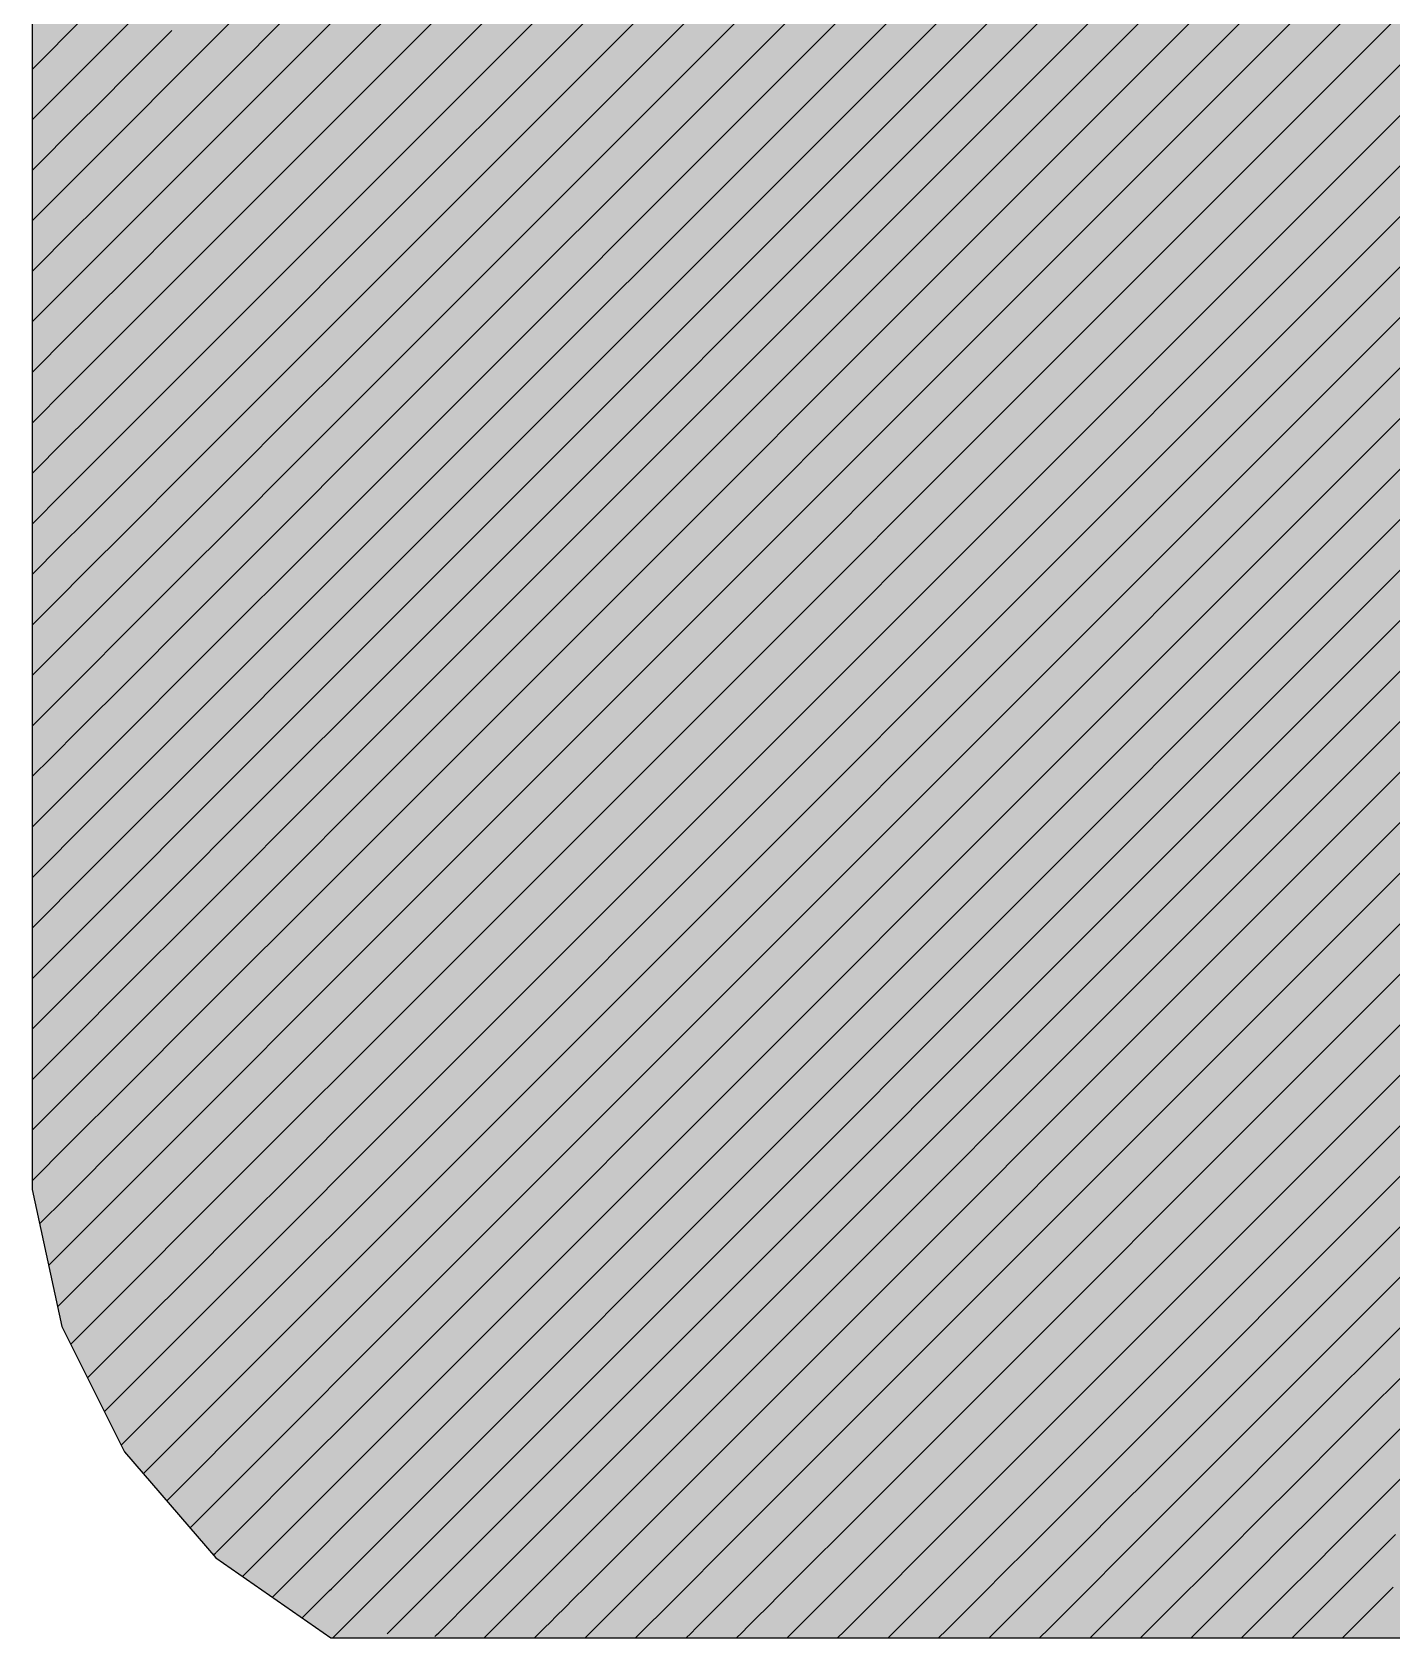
# Model space of a CAD drawing. Extents: x 0 to 7795, y 0 to 4205.
# Drawn here: x 7352.68 to 7362.2, y 741.04 to 752.27 of the extents above; entities that cross this region are included whole.
import ezdxf

# ---------------------------------------------------------------- set-up
doc = ezdxf.new("R2010")
doc.units = 0
doc.header["$MEASUREMENT"] = 0
doc.layers.add('MTH-CARIMBO-TXT1', color=1, linetype='CONTINUOUS')

msp = doc.modelspace()

# ---------------------------------------------------------------- linework, layer by layer
at = {"layer": 'MTH-CARIMBO-TXT1', "linetype": 'Continuous'}
for p, q in [((7354.89212, 752.108198), (7359.637151999999, 756.8532309999999)), ((7354.888114, 751.750639), (7359.796649, 756.659174)), ((7354.884106999999, 751.3930790000001), (7359.956145, 756.465117)), ((7354.880101000001, 751.035519), (7360.115640999999, 756.2710599999999)), ((7354.876095000001, 750.67796), (7360.275138, 756.077003)), ((7354.872089, 750.3204), (7360.434634, 755.8829450000001)), ((7354.868082999999, 749.962841), (7360.594129999999, 755.688888)), ((7354.864076000001, 749.605281), (7360.753626999999, 755.494831)), ((7354.860070000001, 749.247722), (7360.913123, 755.300774)), ((7354.856064, 748.890162), (7361.072619, 755.106717)), ((7354.852057999999, 748.532602), (7361.232115000001, 754.91266)), ((7354.848051999999, 748.175043), (7361.391612, 754.718603)), ((7354.844045000001, 747.817483), (7361.551108, 754.524546)), ((7354.840039, 747.459924), (7361.710604000001, 754.330489)), ((7354.836033, 747.102364), (7361.870101, 754.136432)), ((7354.832026999999, 746.744804), (7362.029597, 753.942375)), ((7354.828020999999, 746.387245), (7362.189093000001, 753.748317)), ((7354.824014, 746.029685), (7362.348590000001, 753.55426)), ((7354.820008, 745.6721259999999), (7362.508086, 753.3602030000001)), ((7354.816002, 745.314566), (7362.667581999999, 753.166146)), ((7354.811995999999, 744.957006), (7362.827078, 752.972089)), ((7354.80799, 744.5994469999999), (7362.986575, 752.778032)), ((7354.803983, 744.241887), (7363.146070999999, 752.583975)), ((7354.458515, 752.028147), (7354.896126000001, 752.465758)), ((7354.799977, 743.884328), (7363.305567, 752.389918)), ((7352.676755, 752.014154), (7353.036690999999, 752.37409)), ((7353.14995, 752.133795), (7353.369479000001, 752.353324)), ((7353.367845000001, 751.998137), (7353.655648000001, 752.285941)), ((7353.665569, 751.942308), (7354.083294, 752.360033)), ((7354.079339, 752.002524), (7354.448831000001, 752.372016)), ((7354.795971, 743.526768), (7363.465064, 752.195861)), ((7353.02046, 752.0043049999999), (7353.14995, 752.133795)), ((7354.4682, 751.6842790000001), (7354.89212, 752.108198)), ((7352.676755, 751.6606), (7353.02046, 752.0043049999999)), ((7353.139134999999, 751.769427), (7353.367845000001, 751.998137)), ((7353.366211, 751.64295), (7353.665569, 751.942308)), ((7353.675490000001, 751.598675), (7354.079339, 752.002524)), ((7354.075382999999, 751.6450150000001), (7354.458515, 752.028147)), ((7354.791965, 743.169208), (7363.624559999999, 752.001804)), ((7353.004229000001, 751.634521), (7353.139134999999, 751.769427)), ((7354.477884999999, 751.3404099999999), (7354.888114, 751.750639)), ((7354.787958, 742.811649), (7363.784056, 751.807746)), ((7352.676755, 751.307047), (7353.004229000001, 751.634521)), ((7353.128318999999, 751.405058), (7353.366211, 751.64295)), ((7353.364578, 751.287763), (7353.675490000001, 751.598675)), ((7353.685411, 751.255043), (7354.075382999999, 751.6450150000001)), ((7354.071427, 751.287506), (7354.4682, 751.6842790000001)), ((7354.783952, 742.454089), (7363.943552, 751.613689)), ((7352.987997, 751.2647360000001), (7353.128318999999, 751.405058)), ((7354.48757, 750.996542), (7354.884106999999, 751.3930790000001)), ((7354.779946, 742.09653), (7364.103048999999, 751.419632)), ((7352.676755, 750.9534940000001), (7352.987997, 751.2647360000001)), ((7353.117504000001, 751.0406889999999), (7353.364578, 751.287763)), ((7353.362944, 750.9325759999999), (7353.685411, 751.255043)), ((7353.695331, 750.9114099999999), (7354.071427, 751.287506)), ((7354.067472, 750.929997), (7354.477884999999, 751.3404099999999)), ((7354.77594, 741.73897), (7364.262545000001, 751.225575)), ((7352.971766, 750.894951), (7353.117504000001, 751.0406889999999)), ((7354.497254999999, 750.652673), (7354.880101000001, 751.035519)), ((7354.771934, 741.38141), (7364.422041, 751.031518)), ((7353.106688, 750.67632), (7353.362944, 750.9325759999999)), ((7353.705252, 750.567777), (7354.067472, 750.929997)), ((7354.063515999999, 750.572488), (7354.48757, 750.996542)), ((7352.676755, 750.5999400000001), (7352.971766, 750.894951)), ((7353.361311, 750.5773889999999), (7353.695331, 750.9114099999999)), ((7354.784345, 741.040268), (7364.581537999999, 750.8374610000001)), ((7352.955534000001, 750.525166), (7353.106688, 750.67632)), ((7354.05956, 750.214979), (7354.497254999999, 750.652673)), ((7354.50694, 750.308805), (7354.876095000001, 750.67796)), ((7355.226001999999, 741.128372), (7364.741034000001, 750.643404)), ((7352.676755, 750.246387), (7352.955534000001, 750.525166)), ((7353.095873, 750.311951), (7353.361311, 750.5773889999999)), ((7353.359676999999, 750.2222019999999), (7353.705252, 750.567777)), ((7353.715173000001, 750.224145), (7354.063515999999, 750.572488)), ((7355.667659000001, 741.216476), (7364.90053, 750.449347)), ((7352.939303, 750.1553809999999), (7353.095873, 750.311951)), ((7354.055605, 749.85747), (7354.50694, 750.308805)), ((7354.516625, 749.9649360000001), (7354.872089, 750.3204)), ((7356.109316, 741.304579), (7365.060027, 750.2552900000001)), ((7352.676755, 749.892834), (7352.939303, 750.1553809999999)), ((7353.085058, 749.947583), (7353.359676999999, 750.2222019999999)), ((7353.358044, 749.867016), (7353.715173000001, 750.224145)), ((7353.725093999999, 749.8805120000001), (7354.05956, 750.214979)), ((7356.550973, 741.392683), (7365.219523000001, 750.061233)), ((7352.923070999999, 749.7855969999999), (7353.085058, 749.947583)), ((7354.051648999999, 749.499961), (7354.516625, 749.9649360000001)), ((7354.526309999999, 749.6210679999999), (7354.868082999999, 749.962841)), ((7353.074242000001, 749.583214), (7353.358044, 749.867016)), ((7353.356409999999, 749.511829), (7353.725093999999, 749.8805120000001)), ((7353.735014, 749.536879), (7354.055605, 749.85747)), ((7356.99263, 741.480787), (7365.379019, 749.867176)), ((7352.676755, 749.53928), (7352.923070999999, 749.7855969999999)), ((7352.906840000001, 749.415812), (7353.074242000001, 749.583214)), ((7354.047693, 749.1424519999999), (7354.526309999999, 749.6210679999999)), ((7354.535995, 749.277199), (7354.864076000001, 749.605281)), ((7357.434287999999, 741.568891), (7365.538515, 749.6731179999999)), ((7353.063426999999, 749.218845), (7353.356409999999, 749.511829)), ((7353.354777, 749.156642), (7353.735014, 749.536879)), ((7353.744935, 749.1932469999999), (7354.051648999999, 749.499961)), ((7357.875945000001, 741.656994), (7365.698012000001, 749.479061)), ((7352.676755, 749.1857269999999), (7352.906840000001, 749.415812)), ((7354.043737999999, 748.784943), (7354.535995, 749.277199)), ((7354.545679000001, 748.933331), (7354.860070000001, 749.247722)), ((7358.317601999999, 741.7450980000001), (7365.857508, 749.285004)), ((7352.890609, 749.046027), (7353.063426999999, 749.218845)), ((7353.052611, 748.854476), (7353.354777, 749.156642)), ((7353.353143, 748.801455), (7353.744935, 749.1932469999999)), ((7353.754856, 748.849614), (7354.047693, 749.1424519999999)), ((7352.676755, 748.832173), (7352.890609, 749.046027)), ((7358.759259, 741.8332019999999), (7366.017004, 749.090947)), ((7354.039781999999, 748.427434), (7354.545679000001, 748.933331)), ((7359.200916, 741.921305), (7366.176501000001, 748.89689)), ((7352.874376999999, 748.676242), (7353.052611, 748.854476)), ((7353.041796, 748.4901070000001), (7353.353143, 748.801455)), ((7353.35151, 748.4462679999999), (7353.754856, 748.849614)), ((7353.764776999999, 748.5059809999999), (7354.043737999999, 748.784943)), ((7354.555364, 748.589462), (7354.856064, 748.890162)), ((7352.676755, 748.47862), (7352.874376999999, 748.676242)), ((7359.642573, 742.009409), (7366.335997, 748.702833)), ((7354.035827, 748.069924), (7354.555364, 748.589462)), ((7352.858146, 748.306457), (7353.041796, 748.4901070000001)), ((7353.03098, 748.125739), (7353.35151, 748.4462679999999)), ((7353.349876, 748.0910809999999), (7353.764776999999, 748.5059809999999)), ((7354.565049, 748.2455940000001), (7354.852057999999, 748.532602)), ((7360.084229999999, 742.0975129999999), (7366.495493, 748.508776)), ((7353.774697, 748.1623490000001), (7354.039781999999, 748.427434)), ((7352.676755, 748.125067), (7352.858146, 748.306457)), ((7354.031870999999, 747.7124150000001), (7354.565049, 748.2455940000001)), ((7360.525887000001, 742.185616), (7366.654990000001, 748.3147190000001)), ((7352.841914, 747.936673), (7353.03098, 748.125739)), ((7353.348243, 747.735894), (7353.774697, 748.1623490000001)), ((7354.574734000001, 747.901725), (7354.848051999999, 748.175043)), ((7360.967544, 742.27372), (7366.814486, 748.120662)), ((7353.020165000001, 747.76137), (7353.349876, 748.0910809999999)), ((7353.784618000001, 747.818716), (7354.035827, 748.069924)), ((7352.676755, 747.771513), (7352.841914, 747.936673)), ((7354.027915000001, 747.3549059999999), (7354.574734000001, 747.901725)), ((7361.409201, 742.3618240000001), (7366.973982, 747.926605)), ((7353.346609, 747.380707), (7353.784618000001, 747.818716)), ((7354.584419, 747.557857), (7354.844045000001, 747.817483)), ((7352.825683, 747.566888), (7353.020165000001, 747.76137)), ((7353.00935, 747.3970009999999), (7353.348243, 747.735894)), ((7353.794539, 747.475084), (7354.031870999999, 747.7124150000001)), ((7361.850858, 742.449928), (7367.133478, 747.7325480000001)), ((7352.676755, 747.41796), (7352.825683, 747.566888)), ((7354.02396, 746.997397), (7354.584419, 747.557857)), ((7353.344976, 747.02552), (7353.794539, 747.475084)), ((7354.594104000001, 747.213988), (7354.840039, 747.459924)), ((7352.809452, 747.197103), (7353.00935, 747.3970009999999)), ((7352.998534, 747.032632), (7353.346609, 747.380707)), ((7353.804459999999, 747.131451), (7354.027915000001, 747.3549059999999)), ((7354.020004000001, 746.639888), (7354.594104000001, 747.213988)), ((7352.676755, 747.064406), (7352.809452, 747.197103)), ((7353.343342, 746.670333), (7353.804459999999, 747.131451)), ((7354.603789, 746.87012), (7354.836033, 747.102364)), ((7352.79322, 746.827318), (7352.998534, 747.032632)), ((7352.987719, 746.668263), (7353.344976, 747.02552)), ((7353.81438, 746.787818), (7354.02396, 746.997397)), ((7354.016048, 746.282379), (7354.603789, 746.87012)), ((7352.676755, 746.710853), (7352.79322, 746.827318)), ((7353.341709, 746.315146), (7353.81438, 746.787818)), ((7352.776989, 746.457533), (7352.987719, 746.668263)), ((7352.976903, 746.303895), (7353.343342, 746.670333)), ((7354.613474, 746.526251), (7354.832026999999, 746.744804)), ((7353.824301000001, 746.4441860000001), (7354.020004000001, 746.639888)), ((7352.676755, 746.3573), (7352.776989, 746.457533)), ((7353.340075, 745.9599599999999), (7353.824301000001, 746.4441860000001)), ((7354.012093, 745.92487), (7354.613474, 746.526251)), ((7352.966087999999, 745.939526), (7353.341709, 746.315146)), ((7354.623159000001, 746.182383), (7354.828020999999, 746.387245)), ((7352.760756999999, 746.087749), (7352.976903, 746.303895)), ((7353.834221999999, 746.100553), (7354.016048, 746.282379)), ((7352.676755, 746.003746), (7352.760756999999, 746.087749)), ((7353.338442, 745.604773), (7353.834221999999, 746.100553)), ((7354.008137000001, 745.567361), (7354.623159000001, 746.182383)), ((7354.632843, 745.8385139999999), (7354.824014, 746.029685)), ((7352.744526, 745.7179639999999), (7352.966087999999, 745.939526)), ((7352.955273, 745.575157), (7353.340075, 745.9599599999999)), ((7353.844143000001, 745.75692), (7354.012093, 745.92487)), ((7353.336808, 745.249586), (7353.844143000001, 745.75692)), ((7354.004181, 745.209852), (7354.632843, 745.8385139999999)), ((7352.676755, 745.650193), (7352.744526, 745.7179639999999)), ((7354.642528, 745.494646), (7354.820008, 745.6721259999999)), ((7352.728295, 745.348179), (7352.955273, 745.575157)), ((7352.944457, 745.210788), (7353.338442, 745.604773)), ((7353.854063, 745.413288), (7354.008137000001, 745.567361)), ((7353.335175, 744.894399), (7353.854063, 745.413288)), ((7354.000226, 744.852343), (7354.642528, 745.494646)), ((7352.676755, 745.2966389999999), (7352.728295, 745.348179)), ((7354.652212999999, 745.150777), (7354.816002, 745.314566)), ((7352.712063, 744.9783940000001), (7352.944457, 745.210788)), ((7352.933642, 744.8464190000001), (7353.336808, 745.249586)), ((7353.863984000001, 745.069655), (7354.004181, 745.209852)), ((7353.996270000001, 744.494834), (7354.652212999999, 745.150777)), ((7352.676755, 744.943086), (7352.712063, 744.9783940000001)), ((7353.333541, 744.539212), (7353.863984000001, 745.069655)), ((7352.695831999999, 744.608609), (7352.933642, 744.8464190000001)), ((7352.922826000001, 744.482051), (7353.335175, 744.894399)), ((7353.873904999999, 744.726022), (7354.000226, 744.852343)), ((7354.661898, 744.806909), (7354.811995999999, 744.957006)), ((7353.992314, 744.137325), (7354.661898, 744.806909)), ((7353.331908, 744.184025), (7353.873904999999, 744.726022)), ((7352.676755, 744.589533), (7352.695831999999, 744.608609)), ((7352.912011, 744.1176820000001), (7353.333541, 744.539212)), ((7354.671582999999, 744.4630400000001), (7354.80799, 744.5994469999999)), ((7352.6796, 744.238825), (7352.922826000001, 744.482051)), ((7353.883826, 744.38239), (7353.996270000001, 744.494834)), ((7353.988359, 743.779816), (7354.671582999999, 744.4630400000001)), ((7353.330274, 743.828838), (7353.883826, 744.38239)), ((7352.901195, 743.7533129999999), (7353.331908, 744.184025)), ((7354.681268, 744.1191719999999), (7354.803983, 744.241887)), ((7352.728884, 743.9345549999999), (7352.912011, 744.1176820000001)), ((7353.893746, 744.038757), (7353.992314, 744.137325)), ((7353.984403, 743.422307), (7354.681268, 744.1191719999999)), ((7353.328640000001, 743.473651), (7353.893746, 744.038757)), ((7354.690953, 743.775303), (7354.799977, 743.884328)), ((7352.792093000001, 743.6442099999999), (7352.901195, 743.7533129999999)), ((7352.89038, 743.388944), (7353.330274, 743.828838)), ((7353.903667, 743.6951240000001), (7353.988359, 743.779816)), ((7353.980447, 743.064798), (7354.690953, 743.775303)), ((7353.327006999999, 743.118464), (7353.903667, 743.6951240000001)), ((7354.700637999999, 743.431435), (7354.795971, 743.526768)), ((7352.855302, 743.353866), (7352.89038, 743.388944)), ((7352.94724, 743.092251), (7353.328640000001, 743.473651)), ((7353.913587999999, 743.351492), (7353.984403, 743.422307)), ((7353.976492, 742.707289), (7354.700637999999, 743.431435)), ((7353.325373000001, 742.7632769999999), (7353.913587999999, 743.351492)), ((7354.710323, 743.087566), (7354.791965, 743.169208)), ((7353.065053, 742.8565110000001), (7353.327006999999, 743.118464)), ((7353.923509, 743.0078589999999), (7353.980447, 743.064798)), ((7353.972536, 742.34978), (7354.710323, 743.087566)), ((7353.323740000001, 742.40809), (7353.923509, 743.0078589999999)), ((7353.182867, 742.62077), (7353.325373000001, 742.7632769999999)), ((7353.96858, 741.992271), (7354.720006999999, 742.743698)), ((7354.720006999999, 742.743698), (7354.787958, 742.811649)), ((7353.455663, 742.18646), (7353.933429000001, 742.664227)), ((7353.933429000001, 742.664227), (7353.976492, 742.707289)), ((7361.952434000001, 742.19795), (7362.292516, 742.5380309999999)), ((7353.300679999999, 742.38503), (7353.323740000001, 742.40809)), ((7353.964625, 741.634762), (7354.729692, 742.399829)), ((7354.729692, 742.399829), (7354.783952, 742.454089)), ((7361.530737999999, 742.129808), (7361.850858, 742.449928)), ((7353.619539, 741.996783), (7353.94335, 742.320594)), ((7353.94335, 742.320594), (7353.972536, 742.34978)), ((7360.687347, 741.9935230000001), (7360.967544, 742.27372)), ((7361.109043, 742.0616650000001), (7361.409201, 742.3618240000001)), ((7362.076484, 741.968447), (7362.37413, 742.266092)), ((7360.265651999999, 741.925381), (7360.525887000001, 742.185616)), ((7361.671291, 741.9168070000001), (7361.952434000001, 742.19795)), ((7354.150967, 741.467551), (7354.739377, 742.055961)), ((7354.739377, 742.055961), (7354.779946, 742.09653)), ((7359.843956000001, 741.8572389999999), (7360.084229999999, 742.0975129999999)), ((7360.860904000001, 741.8135269999999), (7361.109043, 742.0616650000001)), ((7361.266098, 741.865167), (7361.530737999999, 742.129808)), ((7353.783415000001, 741.807106), (7353.953270999999, 741.9769610000001)), ((7353.953270999999, 741.9769610000001), (7353.96858, 741.992271)), ((7359.422261, 741.789097), (7359.642573, 742.009409)), ((7360.050517000001, 741.710246), (7360.265651999999, 741.925381)), ((7360.455711, 741.761886), (7360.687347, 741.9935230000001)), ((7361.830921, 741.722883), (7362.076484, 741.968447)), ((7358.57887, 741.652812), (7358.759259, 741.8332019999999)), ((7359.000565, 741.720955), (7359.200916, 741.921305)), ((7359.645323999999, 741.658606), (7359.843956000001, 741.8572389999999)), ((7360.656184, 741.6088070000001), (7360.860904000001, 741.8135269999999)), ((7361.047763, 741.646832), (7361.266098, 741.865167)), ((7361.439342000001, 741.684858), (7361.671291, 741.9168070000001)), ((7354.359227, 741.322257), (7354.749062000001, 741.712092)), ((7354.749062000001, 741.712092), (7354.77594, 741.73897)), ((7358.157173999999, 741.5846700000001), (7358.317601999999, 741.7450980000001)), ((7358.834937000001, 741.5553259999999), (7359.000565, 741.720955)), ((7359.24013, 741.606966), (7359.422261, 741.789097)), ((7359.873026, 741.532755), (7360.050517000001, 741.710246)), ((7360.264604999999, 741.570781), (7360.455711, 741.761886)), ((7361.629189, 741.521151), (7361.830921, 741.722883)), ((7362.009583, 741.547992), (7362.2225, 741.760909)), ((7353.947290999999, 741.617428), (7353.963192, 741.633329)), ((7357.735479000001, 741.516528), (7357.875945000001, 741.656994)), ((7358.429743000001, 741.503686), (7358.57887, 741.652812)), ((7359.089868000001, 741.4567040000001), (7359.24013, 741.606966)), ((7359.481447, 741.49473), (7359.645323999999, 741.658606)), ((7360.488004999999, 741.4406280000001), (7360.656184, 741.6088070000001)), ((7360.8684, 741.467469), (7361.047763, 741.646832)), ((7361.248794, 741.4943099999999), (7361.439342000001, 741.684858)), ((7356.892087, 741.3802440000001), (7356.99263, 741.480787)), ((7357.313783, 741.448386), (7357.434287999999, 741.568891)), ((7357.619356, 741.400406), (7357.735479000001, 741.516528)), ((7358.02455, 741.452046), (7358.157173999999, 741.5846700000001)), ((7358.306711, 741.380653), (7358.429743000001, 741.503686)), ((7358.698289, 741.418679), (7358.834937000001, 741.5553259999999)), ((7359.346822, 741.360105), (7359.481447, 741.49473)), ((7359.727217000001, 741.386946), (7359.873026, 741.532755)), ((7360.107611, 741.413787), (7360.264604999999, 741.570781)), ((7361.093373000001, 741.338888), (7361.248794, 741.4943099999999)), ((7361.464645, 741.356607), (7361.629189, 741.521151)), ((7361.835916, 741.374325), (7362.009583, 741.547992)), ((7354.567487, 741.176964), (7354.758747, 741.368224)), ((7354.758747, 741.368224), (7354.771934, 741.38141)), ((7356.470392, 741.312102), (7356.550973, 741.392683)), ((7356.808969, 741.2971259999999), (7356.892087, 741.3802440000001)), ((7357.214163, 741.3487660000001), (7357.313783, 741.448386)), ((7357.523553, 741.3046019999999), (7357.619356, 741.400406)), ((7357.915131999999, 741.342628), (7358.02455, 741.452046)), ((7358.205639, 741.279581), (7358.306711, 741.380653)), ((7358.586033, 741.306422), (7358.698289, 741.418679)), ((7358.966428, 741.333264), (7359.089868000001, 741.4567040000001)), ((7359.608286, 741.268015), (7359.727217000001, 741.386946)), ((7359.979557, 741.285733), (7360.107611, 741.413787)), ((7360.350829000001, 741.303452), (7360.488004999999, 741.4406280000001)), ((7360.722101, 741.32117), (7360.8684, 741.467469)), ((7361.695815000001, 741.234223), (7361.835916, 741.374325)), ((7362.059727, 741.244582), (7362.207187999999, 741.392044)), ((7356.048695999999, 741.243959), (7356.109316, 741.304579)), ((7356.403776, 741.2454849999999), (7356.470392, 741.312102)), ((7356.740395000001, 741.2285509999999), (7356.808969, 741.2971259999999)), ((7357.064455, 741.199058), (7357.131974, 741.266577)), ((7357.131974, 741.266577), (7357.214163, 741.3487660000001)), ((7357.44485, 741.225899), (7357.523553, 741.3046019999999)), ((7357.751926999999, 741.179423), (7357.825244, 741.25274)), ((7357.825244, 741.25274), (7357.915131999999, 741.342628)), ((7358.123198, 741.197141), (7358.205639, 741.279581)), ((7358.494470000001, 741.2148599999999), (7358.586033, 741.306422)), ((7358.865742, 741.232578), (7358.966428, 741.333264)), ((7359.148429000001, 741.1617110000001), (7359.237014, 741.250296)), ((7359.237014, 741.250296), (7359.346822, 741.360105)), ((7359.512341, 741.17207), (7359.608286, 741.268015)), ((7359.876253, 741.182429), (7359.979557, 741.285733)), ((7360.240165, 741.192788), (7360.350829000001, 741.303452)), ((7360.604078, 741.203147), (7360.722101, 741.32117)), ((7360.967990000001, 741.2135059999999), (7361.093373000001, 741.338888)), ((7361.331902, 741.223865), (7361.464645, 741.356607)), ((7355.565658, 741.114475), (7355.593389, 741.142205)), ((7355.593389, 741.142205), (7355.627001000001, 741.1758169999999)), ((7355.627001000001, 741.1758169999999), (7355.667659000001, 741.216476)), ((7355.923272, 741.118535), (7355.957237000001, 741.1525)), ((7355.957237000001, 741.1525), (7355.998581999999, 741.193845)), ((7355.998581999999, 741.193845), (7356.048695999999, 741.243959)), ((7356.266839, 741.108549), (7356.303666, 741.1453759999999)), ((7356.303666, 741.1453759999999), (7356.348816, 741.190526)), ((7356.348816, 741.190526), (7356.403776, 741.2454849999999)), ((7356.638111, 741.126268), (7356.684061, 741.172217)), ((7356.684061, 741.172217), (7356.740395000001, 741.2285509999999)), ((7356.964954999999, 741.099558), (7357.009383, 741.143986)), ((7357.009383, 741.143986), (7357.064455, 741.199058)), ((7357.328867, 741.109917), (7357.380655, 741.161704)), ((7357.380655, 741.161704), (7357.44485, 741.225899)), ((7357.692779000001, 741.120276), (7357.751926999999, 741.179423)), ((7358.056692, 741.130634), (7358.123198, 741.197141)), ((7358.361992, 741.0823809999999), (7358.420604000001, 741.140993)), ((7358.420604000001, 741.140993), (7358.494470000001, 741.2148599999999)), ((7358.720064, 741.0869), (7358.784516, 741.151352)), ((7358.784516, 741.151352), (7358.865742, 741.232578)), ((7359.078137, 741.09142), (7359.148429000001, 741.1617110000001)), ((7359.43621, 741.0959389999999), (7359.512341, 741.17207)), ((7359.794281999999, 741.100458), (7359.876253, 741.182429)), ((7360.152354999999, 741.104977), (7360.240165, 741.192788)), ((7360.510426999999, 741.109496), (7360.604078, 741.203147)), ((7360.8685, 741.114016), (7360.967990000001, 741.2135059999999)), ((7361.226572, 741.118535), (7361.331902, 741.223865)), ((7361.584645, 741.123054), (7361.695815000001, 741.234223)), ((7361.942718000001, 741.1275730000001), (7362.059727, 741.244582)), ((7355.162483, 741.064853), (7355.174079, 741.076449)), ((7355.174079, 741.076449), (7355.188195000001, 741.0905650000001)), ((7355.188195000001, 741.0905650000001), (7355.205304999999, 741.107675)), ((7355.205304999999, 741.107675), (7355.226001999999, 741.128372)), ((7355.497411, 741.046228), (7355.509306, 741.058122)), ((7355.509306, 741.058122), (7355.524296, 741.073112)), ((7355.524296, 741.073112), (7355.542877, 741.0916940000001)), ((7355.542877, 741.0916940000001), (7355.565658, 741.114475)), ((7355.841759999999, 741.0370230000001), (7355.855484000001, 741.050747)), ((7355.855484000001, 741.050747), (7355.873218000001, 741.0684809999999)), ((7355.873218000001, 741.0684809999999), (7355.895568000001, 741.090831)), ((7355.895568000001, 741.090831), (7355.923272, 741.118535)), ((7356.195312999999, 741.0370230000001), (7356.213556000001, 741.055266)), ((7356.213556000001, 741.055266), (7356.23713, 741.07884)), ((7356.23713, 741.07884), (7356.266839, 741.108549)), ((7356.548866, 741.0370230000001), (7356.571629000001, 741.0597849999999)), ((7356.571629000001, 741.0597849999999), (7356.601042, 741.089199)), ((7356.601042, 741.089199), (7356.638111, 741.126268)), ((7356.90242, 741.0370230000001), (7356.929701000001, 741.064304)), ((7356.929701000001, 741.064304), (7356.964954999999, 741.099558)), ((7357.255973, 741.0370230000001), (7357.287773999999, 741.0688240000001)), ((7357.287773999999, 741.0688240000001), (7357.328867, 741.109917)), ((7357.609527, 741.0370230000001), (7357.645847, 741.073343)), ((7357.645847, 741.073343), (7357.692779000001, 741.120276)), ((7357.96308, 741.0370230000001), (7358.003919, 741.077862)), ((7358.003919, 741.077862), (7358.056692, 741.130634)), ((7358.316632999999, 741.0370230000001), (7358.361992, 741.0823809999999)), ((7358.670187000001, 741.0370230000001), (7358.720064, 741.0869)), ((7359.023740000001, 741.0370230000001), (7359.078137, 741.09142)), ((7359.377293, 741.0370230000001), (7359.43621, 741.0959389999999)), ((7359.730847, 741.0370230000001), (7359.794281999999, 741.100458)), ((7360.0844, 741.0370230000001), (7360.152354999999, 741.104977)), ((7360.437954000001, 741.0370230000001), (7360.510426999999, 741.109496)), ((7360.791506999999, 741.0370230000001), (7360.8685, 741.114016)), ((7361.14506, 741.0370230000001), (7361.226572, 741.118535)), ((7361.498614, 741.0370230000001), (7361.584645, 741.123054)), ((7361.852167, 741.0370230000001), (7361.942718000001, 741.1275730000001))]:
    msp.add_line(p, q, dxfattribs=at)
msp.add_lwpolyline([(7360.722442, 766.255678), (7359.690373, 765.757987), (7358.686443000001, 765.205728), (7357.713536, 764.6004889999999), (7356.774443000001, 763.944007), (7355.871862999999, 763.238166), (7355.008384999999, 762.4849929999999), (7354.186487999999, 761.686651), (7353.408534, 760.845431), (7352.676755, 759.96375), (7352.676755, 744.174003), (7352.885255, 743.216281), (7353.323425, 742.339519), (7353.964215999999, 741.597839), (7354.768075, 741.0370230000001), (7374.445495, 741.0370230000001)], dxfattribs=at)
for points in [[(7361.453818000001, 766.5086349999999), (7368.545095, 747.0453), (7362.215172, 766.649912)], [(7361.453818000001, 766.5086349999999), (7360.722442, 766.255678), (7368.774132, 746.414104)], [(7361.453818000001, 766.5086349999999), (7368.774132, 746.414104), (7368.545095, 747.0453)], [(7359.690373, 765.757987), (7368.774132, 746.414104), (7360.722442, 766.255678)], [(7359.690373, 765.757987), (7358.686443000001, 765.205728), (7369.047599, 745.800849)], [(7359.690373, 765.757987), (7369.047599, 745.800849), (7368.774132, 746.414104)], [(7357.713536, 764.6004889999999), (7369.047599, 745.800849), (7358.686443000001, 765.205728)], [(7356.774443000001, 763.944007), (7369.364105, 745.208658), (7357.713536, 764.6004889999999)], [(7369.364105, 745.208658), (7369.047599, 745.800849), (7357.713536, 764.6004889999999)], [(7355.871862999999, 763.238166), (7369.722036, 744.640546), (7356.774443000001, 763.944007)], [(7369.722036, 744.640546), (7369.364105, 745.208658), (7356.774443000001, 763.944007)], [(7355.008384999999, 762.4849929999999), (7370.119570999999, 744.099407), (7355.871862999999, 763.238166)], [(7370.119570999999, 744.099407), (7369.722036, 744.640546), (7355.871862999999, 763.238166)], [(7354.186487999999, 761.686651), (7354.768075, 741.0370230000001), (7355.008384999999, 762.4849929999999)], [(7354.768075, 741.0370230000001), (7370.119570999999, 744.099407), (7355.008384999999, 762.4849929999999)], [(7353.408534, 760.845431), (7353.964215999999, 741.597839), (7354.186487999999, 761.686651)], [(7353.964215999999, 741.597839), (7354.768075, 741.0370230000001), (7354.186487999999, 761.686651)], [(7352.676755, 759.96375), (7352.676755, 744.174003), (7353.408534, 760.845431)], [(7352.676755, 744.174003), (7352.885255, 743.216281), (7353.408534, 760.845431)], [(7352.885255, 743.216281), (7353.323425, 742.339519), (7353.408534, 760.845431)], [(7353.323425, 742.339519), (7353.964215999999, 741.597839), (7353.408534, 760.845431)], [(7370.554684999999, 743.587995), (7370.119570999999, 744.099407), (7354.768075, 741.0370230000001)], [(7371.025162999999, 743.108916), (7370.554684999999, 743.587995), (7354.768075, 741.0370230000001)], [(7371.528608, 742.664608), (7371.025162999999, 743.108916), (7354.768075, 741.0370230000001)], [(7372.062456999999, 742.257335), (7371.528608, 742.664608), (7354.768075, 741.0370230000001)], [(7372.623992, 741.889171), (7372.062456999999, 742.257335), (7354.768075, 741.0370230000001)], [(7373.210351999999, 741.5619889999999), (7372.623992, 741.889171), (7354.768075, 741.0370230000001)], [(7373.818552, 741.277457), (7373.210351999999, 741.5619889999999), (7354.768075, 741.0370230000001)], [(7374.445495, 741.0370230000001), (7373.818552, 741.277457), (7354.768075, 741.0370230000001)]]:
    msp.add_solid(points, dxfattribs=at)

doc.saveas('drawing.dxf')
